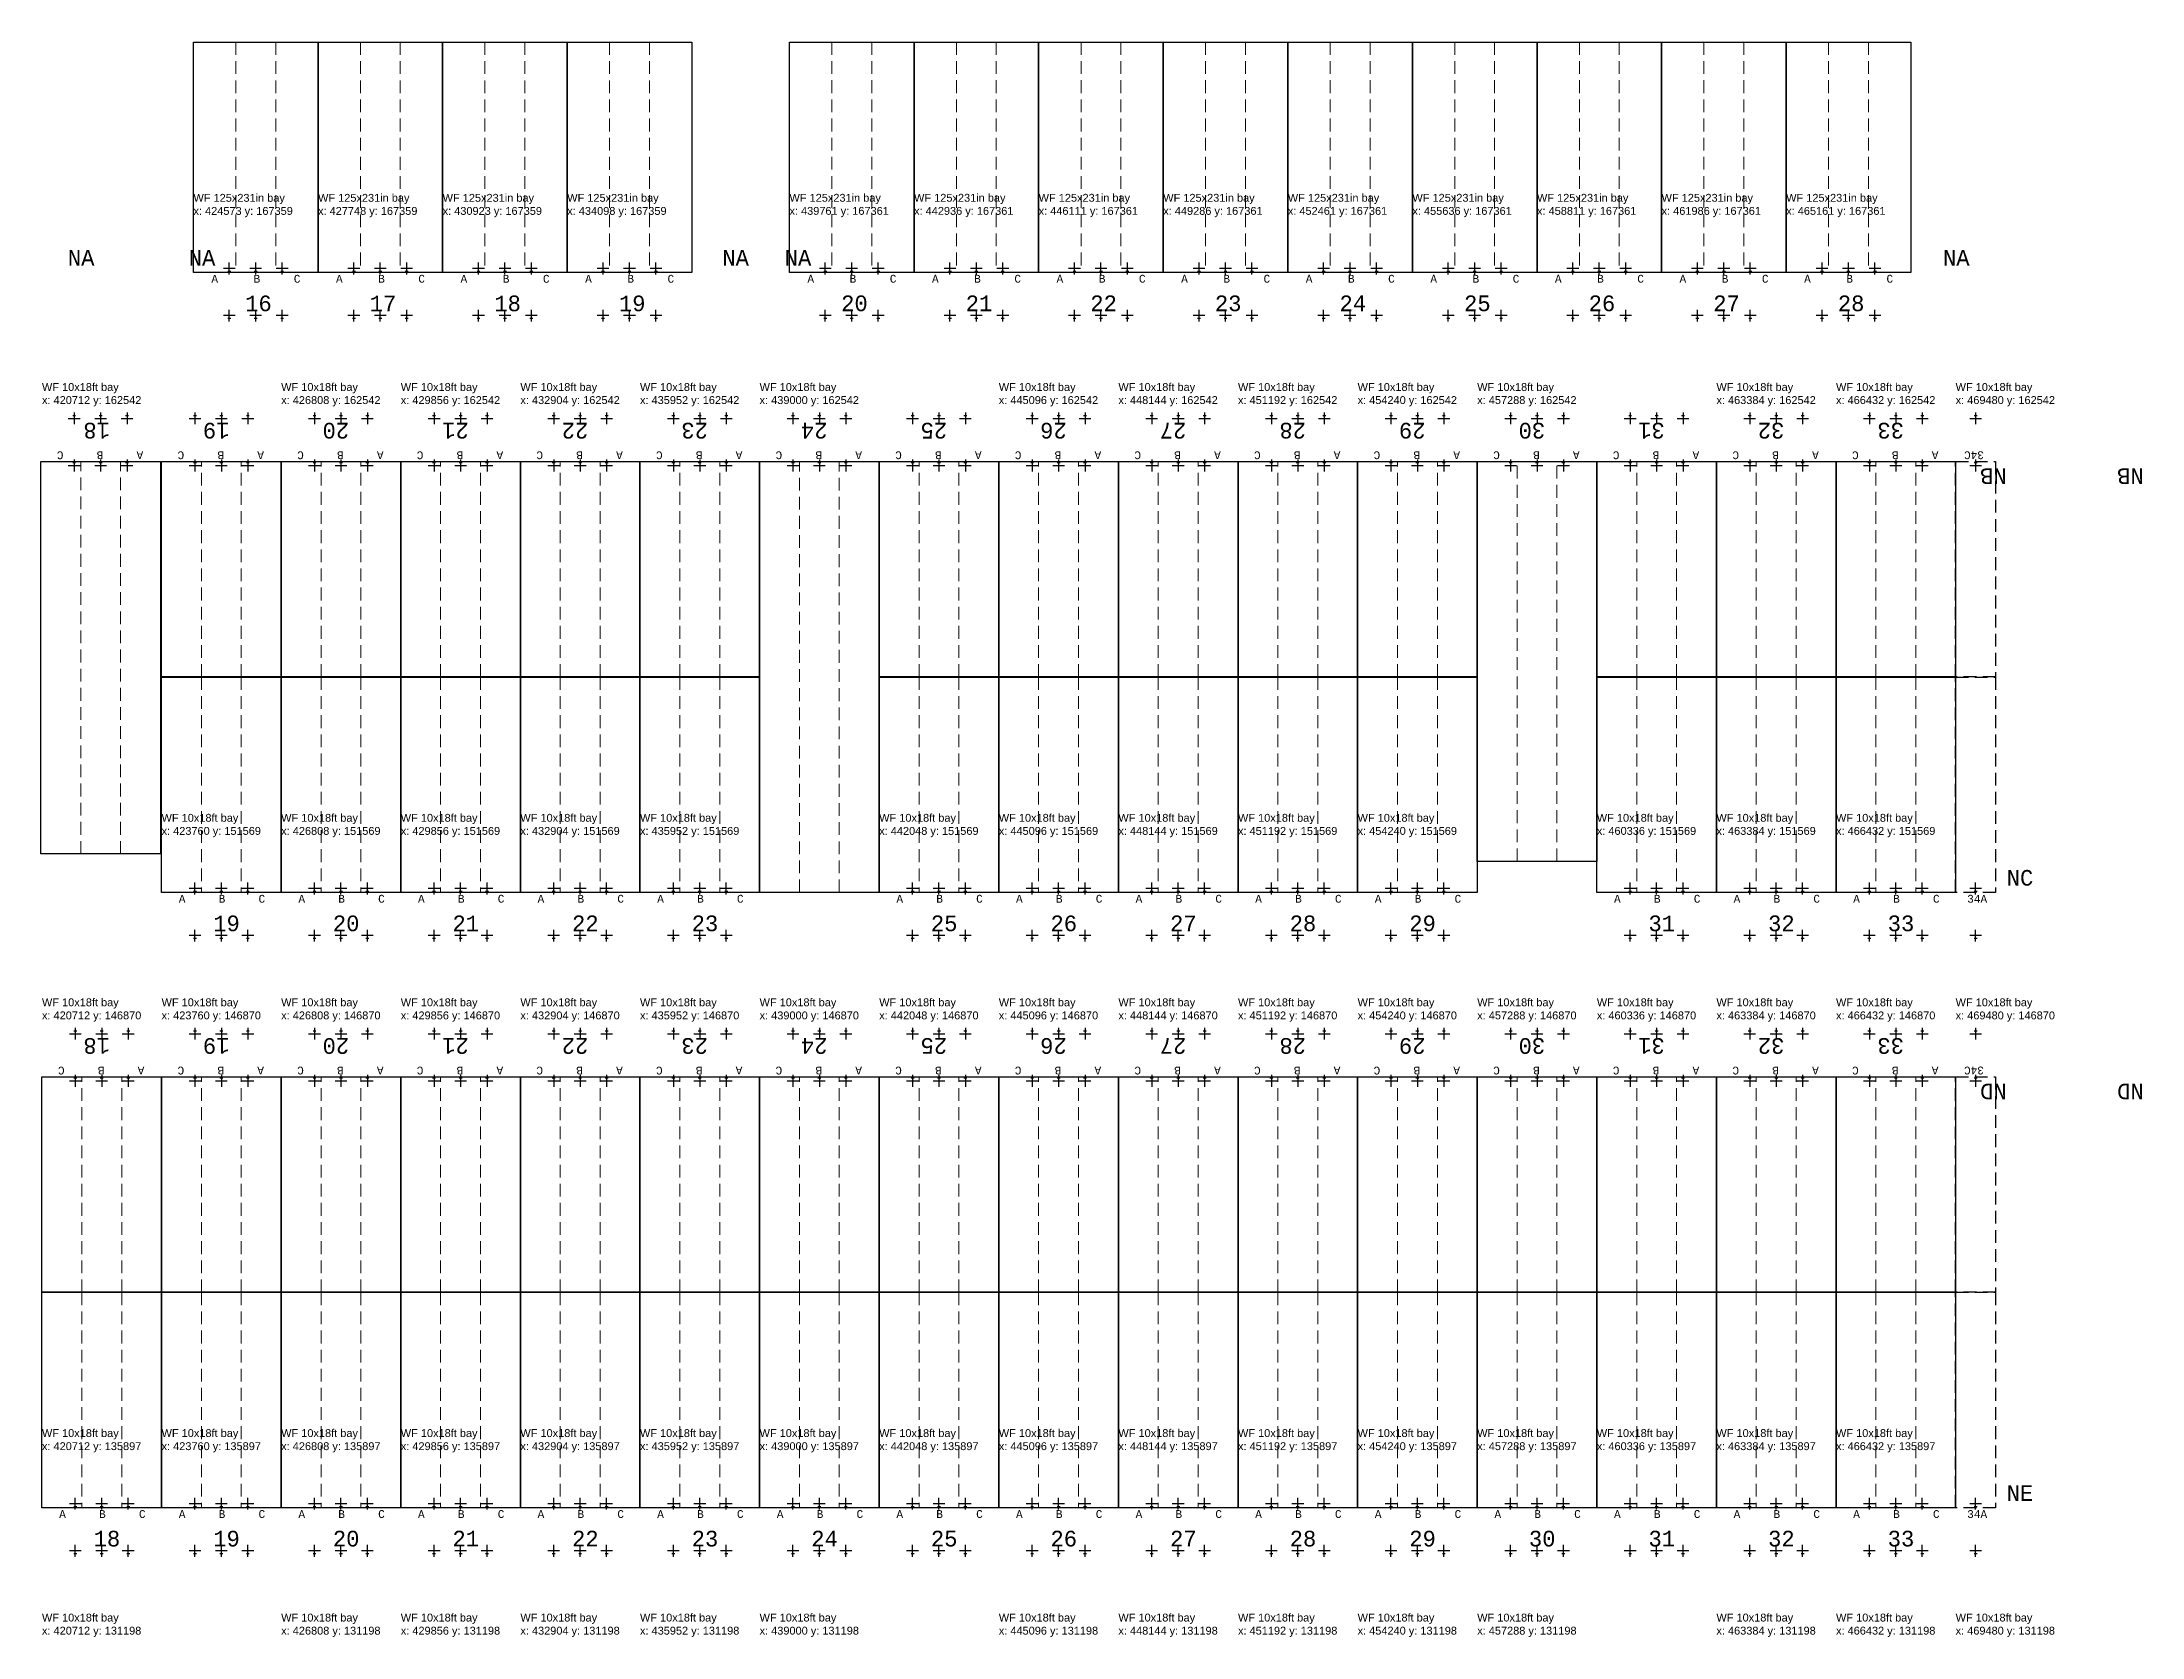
# Model space of a CAD drawing. Header units: millimetres. Extents: x 308165 to 657535, y 5096 to 173229.
# Drawn here: x 420713 to 474230, y 132605 to 173229 of the extents above; entities that cross this region are included whole.
import ezdxf

# ---------------------------------------------------------------- set-up
doc = ezdxf.new("R2010")
doc.units = ezdxf.units.MM
doc.linetypes.add('DASHED', pattern=[0.75, 0.5, -0.25])
for name, color, linetype in [('Bin location transponder', 250, 'Continuous'), ('WF exist equipment', 6, 'Continuous'), ('WF_numbers', 6, 'Continuous')]:
    doc.layers.add(name, color=color, linetype=linetype)
for name, color, linetype, lineweight in [('WF buffer', 1, 'DASHED', 30), ('WF transponder', 3, 'Continuous', 30), ('WF_bay', 5, 'Continuous', 30), ('WF_sketch_stock_areas', 30, 'Continuous', 30)]:
    doc.layers.add(name, color=color, linetype=linetype, lineweight=lineweight)
doc.styles.get("Standard").update_dxf_attribs({"font": 'arial.ttf'})
doc.styles.add('WF_txt', font='consola.ttf')

# ---------------------------------------------------------------- blocks, each defined once
blk = doc.blocks.new('Bin location transponder')
at = {"layer": 'Bin location transponder', "color": 3, "lineweight": 30}
for p, q in [((-600, 0), (600, 0)), ((-150, 300), (150, 300)), ((0, 600), (0, -600))]:
    blk.add_line(p, q, dxfattribs=at)
blk = doc.blocks.new('WF 10x18ft bay')
at = {"layer": 'WF_bay', "linetype": 'DASHED', "lineweight": 5, "ltscale": 650}
for p, q in [((1016, 5486), (1016, 0)), ((2032, 5486), (2032, 0))]:
    blk.add_line(p, q, dxfattribs=at)
at = {"layer": 'WF_bay'}
blk.add_lwpolyline([(0, 5486), (3048, 5486), (3048, 0), (0, 0)], close=True, dxfattribs=at)
at = {"layer": 'WF transponder', "xscale": 0.25, "yscale": 0.25, "zscale": 0.25, "rotation": 180.0000000062352}
for p in [(850, 100), (1524, 100), (2198, 100), (850, -1100), (1524, -1100), (2198, -1100)]:
    blk.add_blockref('Bin location transponder', p, dxfattribs=at)
at = {"layer": 'WF_numbers', "linetype": 'DASHED', "char_height": 200, "attachment_point": 1, "rotation": 0, "style": 'WF_txt'}
for s, insert in [('A', (439, -62, -723)), ('B', (1455, -62, -723)), ('C', (2471, -62, -723))]:
    blk.add_mtext_dynamic_manual_height_columns(s, width=423.53, gutter_width=2118, heights=[0], dxfattribs=dict(at, insert=insert))
blk = doc.blocks.new('WF 10x36ft bay')
at = {"layer": 'WF_bay', "linetype": 'DASHED', "lineweight": 5, "ltscale": 650}
for p, q in [((1016, 10973), (1016, 0)), ((2032, 10973), (2032, 0))]:
    blk.add_line(p, q, dxfattribs=at)
at = {"layer": 'WF_bay'}
blk.add_lwpolyline([(0, 10973), (3048, 10973), (3048, 0), (0, 0)], close=True, dxfattribs=at)
at = {"layer": 'WF transponder', "xscale": 0.25, "yscale": 0.25, "zscale": 0.25, "rotation": 180.0000000062352}
for p in [(850, 100), (1524, 100), (2198, 100), (850, -1100), (1524, -1100), (2198, -1100)]:
    blk.add_blockref('Bin location transponder', p, dxfattribs=at)
at = {"layer": 'WF_numbers', "linetype": 'DASHED', "char_height": 200, "attachment_point": 1, "rotation": 0, "style": 'WF_txt'}
for s, insert in [('A', (439, -62, -723)), ('B', (1455, -62, -723)), ('C', (2471, -62, -723))]:
    blk.add_mtext_dynamic_manual_height_columns(s, width=423.53, gutter_width=2118, heights=[0], dxfattribs=dict(at, insert=insert))
blk = doc.blocks.new('WF 40x216in buffer')
at = {"layer": 'WF buffer', "ltscale": 650}
blk.add_lwpolyline([(0, 5486), (1016, 5486), (1016, 0), (0, 0)], close=True, dxfattribs=at)
at = {"layer": 'WF transponder', "xscale": 0.25, "yscale": 0.25, "zscale": 0.25, "rotation": 180.0000000062352}
for p in [(508, 100), (508, -1100)]:
    blk.add_blockref('Bin location transponder', p, dxfattribs=at)
blk = doc.blocks.new('WF 125x231in bay')
at = {"layer": 'WF_bay', "linetype": 'DASHED', "lineweight": 5, "ltscale": 650}
for p, q in [((1079, 5867), (1079, 0)), ((2095, 5867), (2095, 0))]:
    blk.add_line(p, q, dxfattribs=at)
at = {"layer": 'WF_bay'}
blk.add_lwpolyline([(0, 5867), (3175, 5867), (3175, 0), (0, 0)], close=True, dxfattribs=at)
at = {"layer": 'WF transponder', "xscale": 0.25, "yscale": 0.25, "zscale": 0.25, "rotation": 180.0000000062352}
for p in [(913, 100), (1587, 100), (2261, 100), (913, -1100), (1587, -1100), (2261, -1100)]:
    blk.add_blockref('Bin location transponder', p, dxfattribs=at)
at = {"layer": 'WF_numbers', "linetype": 'DASHED', "char_height": 200, "attachment_point": 1, "rotation": 0, "style": 'WF_txt'}
for s, insert in [('A', (457, -62, -723)), ('B', (1532, -62, -723)), ('C', (2556, -62, -723))]:
    blk.add_mtext_dynamic_manual_height_columns(s, width=423.53, gutter_width=2118, heights=[0], dxfattribs=dict(at, insert=insert))
blk = doc.blocks.new('WF 10x34ft bay')
at = {"layer": 'WF_bay', "linetype": 'DASHED', "lineweight": 5, "ltscale": 650}
for p, q in [((1143863, 971520, -162219), (1143863, 981510, -162219)), ((1144879, 971520, -162219), (1144879, 981510, -162219))]:
    blk.add_line(p, q, dxfattribs=at)
at = {"layer": 'WF_bay', "elevation": -162219}
blk.add_lwpolyline([(1145895, 971520), (1142847, 971520), (1142847, 981510), (1145895, 981510)], close=True, dxfattribs=at)
at = {"layer": 'WF transponder', "xscale": 0.25, "yscale": 0.25, "zscale": 0.25}
for p in [(1143697, 982610, -162219), (1144371, 982610, -162219), (1145045, 982610, -162219), (1143697, 981410, -162219), (1144371, 981410, -162219), (1145045, 981410, -162219)]:
    blk.add_blockref('Bin location transponder', p, dxfattribs=at)
at = {"layer": 'WF_numbers', "linetype": 'DASHED', "char_height": 200, "attachment_point": 1, "rotation": 180, "style": 'WF_txt'}
for s, insert in [('C', (1143424, 981572, -162943)), ('B', (1144440, 981572, -162943)), ('A', (1145456, 981572, -162943))]:
    blk.add_mtext_dynamic_manual_height_columns(s, width=423.53, gutter_width=2118, heights=[0], dxfattribs=dict(at, insert=insert))
blk = doc.blocks.new('WF 10x33ft bay')
at = {"layer": 'WF_bay', "linetype": 'DASHED', "lineweight": 5, "ltscale": 650}
for p, q in [((1217015, 971328, -162219), (1217015, 981510, -162219)), ((1218031, 971328, -162219), (1218031, 981510, -162219))]:
    blk.add_line(p, q, dxfattribs=at)
at = {"layer": 'WF_bay', "elevation": -162219}
blk.add_lwpolyline([(1219047, 971328), (1215999, 971328), (1215999, 981510), (1219047, 981510)], close=True, dxfattribs=at)

msp = doc.modelspace()

# ---------------------------------------------------------------- block references
at = {"layer": 'WF exist equipment', "color": 7, "true_color": 0xffffff}
for name, p in [('WF 10x34ft bay', (-722164, -818968)), ('WF 10x33ft bay', (-758711, -818968))]:
    msp.add_blockref(name, p, dxfattribs=at)
at = {"layer": 'WF transponder', "xscale": 0.25, "yscale": 0.25, "zscale": 0.25}
for p in [(458138, 163642, -162219), (458812, 163642, -162219), (459486, 163642, -162219), (458138, 162442, -162219), (458812, 162442, -162219), (459486, 162442, -162219)]:
    msp.add_blockref('Bin location transponder', p, dxfattribs=at)
at = {"layer": 'WF_sketch_stock_areas'}
for name, p in [('WF 125x231in bay', (424573, 167360, -162219)), ('WF 125x231in bay', (427748, 167360, -162219)), ('WF 125x231in bay', (430923, 167360, -162219)), ('WF 125x231in bay', (434098, 167360, -162219)), ('WF 125x231in bay', (439762, 167361, -162219)), ('WF 125x231in bay', (442937, 167361, -162219)), ('WF 125x231in bay', (446112, 167361, -162219)), ('WF 125x231in bay', (449287, 167361, -162219)), ('WF 125x231in bay', (452462, 167361, -162219)), ('WF 125x231in bay', (455637, 167361, -162219)), ('WF 125x231in bay', (458812, 167361, -162219)), ('WF 125x231in bay', (461987, 167361, -162219)), ('WF 125x231in bay', (465162, 167361, -162219)), ('WF 10x18ft bay', (423760, 151569, -162219)), ('WF 10x18ft bay', (426808, 151569, -162219)), ('WF 10x18ft bay', (429856, 151569, -162219)), ('WF 10x18ft bay', (432904, 151569, -162219)), ('WF 10x18ft bay', (435952, 151569, -162219)), ('WF 10x18ft bay', (442048, 151569, -162219)), ('WF 10x18ft bay', (445096, 151569, -162219)), ('WF 10x18ft bay', (448144, 151569, -162219)), ('WF 10x18ft bay', (451192, 151569, -162219)), ('WF 10x18ft bay', (454240, 151569, -162219)), ('WF 10x18ft bay', (460336, 151569, -162219)), ('WF 10x18ft bay', (463384, 151569, -162219)), ('WF 10x18ft bay', (466432, 151569, -162219)), ('WF 40x216in buffer', (469480, 151569, -162219)), ('WF 10x18ft bay', (420712, 135898, -162219)), ('WF 10x18ft bay', (423760, 135898, -162219)), ('WF 10x18ft bay', (426808, 135898, -162219)), ('WF 10x18ft bay', (429856, 135898, -162219)), ('WF 10x18ft bay', (432904, 135898, -162219)), ('WF 10x18ft bay', (435952, 135898, -162219)), ('WF 10x18ft bay', (439000, 135898, -162219)), ('WF 10x18ft bay', (442048, 135898, -162219)), ('WF 10x18ft bay', (445096, 135898, -162219)), ('WF 10x18ft bay', (448144, 135898, -162219)), ('WF 10x18ft bay', (451192, 135898, -162219)), ('WF 10x18ft bay', (454240, 135898, -162219)), ('WF 10x18ft bay', (457288, 135898, -162219)), ('WF 10x18ft bay', (460336, 135898, -162219)), ('WF 10x18ft bay', (463384, 135898, -162219)), ('WF 10x18ft bay', (466432, 135898, -162219)), ('WF 40x216in buffer', (469480, 135898, -162219))]:
    msp.add_blockref(name, p, dxfattribs=at)
for name, p, rotation in [('WF 10x18ft bay', (426808, 162542, -162219), 179.9999999999069), ('WF 10x18ft bay', (429856, 162542, -162219), 179.9999999999069), ('WF 10x18ft bay', (432904, 162542, -162219), 179.9999999999069), ('WF 10x18ft bay', (435952, 162542, -162219), 179.9999999999069), ('WF 10x18ft bay', (439000, 162542, -162219), 179.9999999999069), ('WF 10x36ft bay', (442048, 162542, -162219), 180.0000000000523), ('WF 10x18ft bay', (445096, 162542, -162219), 179.9999999999069), ('WF 10x18ft bay', (448144, 162542, -162219), 179.9999999999069), ('WF 10x18ft bay', (451192, 162542, -162219), 179.9999999999069), ('WF 10x18ft bay', (454240, 162542, -162219), 179.9999999999069), ('WF 10x18ft bay', (457288, 162542, -162219), 179.9999999999069), ('WF 10x18ft bay', (463384, 162542, -162219), 179.9999999999069), ('WF 10x18ft bay', (466432, 162542, -162219), 179.9999999999069), ('WF 10x18ft bay', (469480, 162542, -162219), 179.9999999999069), ('WF 40x216in buffer', (470496, 162542, -162219), 180.0000000000938), ('WF 10x18ft bay', (423760, 146870, -162219), 179.9999999999069), ('WF 10x18ft bay', (426808, 146870, -162219), 179.9999999999069), ('WF 10x18ft bay', (429856, 146870, -162219), 179.9999999999069), ('WF 10x18ft bay', (432904, 146870, -162219), 179.9999999999069), ('WF 10x18ft bay', (435952, 146870, -162219), 179.9999999999069), ('WF 10x18ft bay', (439000, 146870, -162219), 179.9999999999069), ('WF 10x18ft bay', (442048, 146870, -162219), 179.9999999999069), ('WF 10x18ft bay', (445096, 146870, -162219), 179.9999999999069), ('WF 10x18ft bay', (448144, 146870, -162219), 179.9999999999069), ('WF 10x18ft bay', (451192, 146870, -162219), 179.9999999999069), ('WF 10x18ft bay', (454240, 146870, -162219), 179.9999999999069), ('WF 10x18ft bay', (457288, 146870, -162219), 179.9999999999069), ('WF 10x18ft bay', (460336, 146870, -162219), 179.9999999999069), ('WF 10x18ft bay', (463384, 146870, -162219), 179.9999999999069), ('WF 10x18ft bay', (466432, 146870, -162219), 179.9999999999069), ('WF 10x18ft bay', (469480, 146870, -162219), 179.9999999999069), ('WF 40x216in buffer', (470496, 146870, -162219), 180.0000000000252)]:
    msp.add_blockref(name, p, dxfattribs=dict(at, rotation=rotation))

# ---------------------------------------------------------------- texts
at = {"char_height": 200, "attachment_point": 1}
for s, insert in [('WF 125x231in bay\\Px: 424573 y: 167359', (424573, 169360)), ('WF 125x231in bay\\Px: 427748 y: 167359', (427748, 169360)), ('WF 125x231in bay\\Px: 430923 y: 167359', (430923, 169360)), ('WF 125x231in bay\\Px: 434098 y: 167359', (434098, 169360)), ('WF 125x231in bay\\Px: 439761 y: 167361', (439762, 169361)), ('WF 125x231in bay\\Px: 442936 y: 167361', (442937, 169361)), ('WF 125x231in bay\\Px: 446111 y: 167361', (446112, 169361)), ('WF 125x231in bay\\Px: 449286 y: 167361', (449287, 169361)), ('WF 125x231in bay\\Px: 452461 y: 167361', (452462, 169361)), ('WF 125x231in bay\\Px: 455636 y: 167361', (455637, 169361)), ('WF 125x231in bay\\Px: 458811 y: 167361', (458812, 169361)), ('WF 125x231in bay\\Px: 461986 y: 167361', (461987, 169361)), ('WF 125x231in bay\\Px: 465161 y: 167361', (465162, 169361)), ('WF 10x18ft bay\\Px: 420712 y: 162542', (420712, 164542)), ('WF 10x18ft bay\\Px: 426808 y: 162542', (426808, 164542)), ('WF 10x18ft bay\\Px: 429856 y: 162542', (429856, 164542)), ('WF 10x18ft bay\\Px: 432904 y: 162542', (432904, 164542)), ('WF 10x18ft bay\\Px: 435952 y: 162542', (435952, 164542)), ('WF 10x18ft bay\\Px: 439000 y: 162542', (439000, 164542)), ('WF 10x18ft bay\\Px: 445096 y: 162542', (445096, 164542)), ('WF 10x18ft bay\\Px: 448144 y: 162542', (448144, 164542)), ('WF 10x18ft bay\\Px: 451192 y: 162542', (451192, 164542)), ('WF 10x18ft bay\\Px: 454240 y: 162542', (454240, 164542)), ('WF 10x18ft bay\\Px: 457288 y: 162542', (457288, 164542)), ('WF 10x18ft bay\\Px: 463384 y: 162542', (463384, 164542)), ('WF 10x18ft bay\\Px: 466432 y: 162542', (466432, 164542)), ('WF 10x18ft bay\\Px: 469480 y: 162542', (469480, 164542)), ('WF 10x18ft bay\\Px: 423760 y: 151569', (423760, 153569)), ('WF 10x18ft bay\\Px: 426808 y: 151569', (426808, 153569)), ('WF 10x18ft bay\\Px: 429856 y: 151569', (429856, 153569)), ('WF 10x18ft bay\\Px: 432904 y: 151569', (432904, 153569)), ('WF 10x18ft bay\\Px: 435952 y: 151569', (435952, 153569)), ('WF 10x18ft bay\\Px: 442048 y: 151569', (442048, 153569)), ('WF 10x18ft bay\\Px: 445096 y: 151569', (445096, 153569)), ('WF 10x18ft bay\\Px: 448144 y: 151569', (448144, 153569)), ('WF 10x18ft bay\\Px: 451192 y: 151569', (451192, 153569)), ('WF 10x18ft bay\\Px: 454240 y: 151569', (454240, 153569)), ('WF 10x18ft bay\\Px: 460336 y: 151569', (460336, 153569)), ('WF 10x18ft bay\\Px: 463384 y: 151569', (463384, 153569)), ('WF 10x18ft bay\\Px: 466432 y: 151569', (466432, 153569)), ('WF 10x18ft bay\\Px: 420712 y: 146870', (420712, 148870)), ('WF 10x18ft bay\\Px: 423760 y: 146870', (423760, 148870)), ('WF 10x18ft bay\\Px: 426808 y: 146870', (426808, 148870)), ('WF 10x18ft bay\\Px: 429856 y: 146870', (429856, 148870)), ('WF 10x18ft bay\\Px: 432904 y: 146870', (432904, 148870)), ('WF 10x18ft bay\\Px: 435952 y: 146870', (435952, 148870)), ('WF 10x18ft bay\\Px: 439000 y: 146870', (439000, 148870)), ('WF 10x18ft bay\\Px: 442048 y: 146870', (442048, 148870)), ('WF 10x18ft bay\\Px: 445096 y: 146870', (445096, 148870)), ('WF 10x18ft bay\\Px: 448144 y: 146870', (448144, 148870)), ('WF 10x18ft bay\\Px: 451192 y: 146870', (451192, 148870)), ('WF 10x18ft bay\\Px: 454240 y: 146870', (454240, 148870)), ('WF 10x18ft bay\\Px: 457288 y: 146870', (457288, 148870)), ('WF 10x18ft bay\\Px: 460336 y: 146870', (460336, 148870)), ('WF 10x18ft bay\\Px: 463384 y: 146870', (463384, 148870)), ('WF 10x18ft bay\\Px: 466432 y: 146870', (466432, 148870)), ('WF 10x18ft bay\\Px: 469480 y: 146870', (469480, 148870)), ('WF 10x18ft bay\\Px: 420712 y: 135897', (420712, 137898)), ('WF 10x18ft bay\\Px: 423760 y: 135897', (423760, 137898)), ('WF 10x18ft bay\\Px: 426808 y: 135897', (426808, 137898)), ('WF 10x18ft bay\\Px: 429856 y: 135897', (429856, 137898)), ('WF 10x18ft bay\\Px: 432904 y: 135897', (432904, 137898)), ('WF 10x18ft bay\\Px: 435952 y: 135897', (435952, 137898)), ('WF 10x18ft bay\\Px: 439000 y: 135897', (439000, 137898)), ('WF 10x18ft bay\\Px: 442048 y: 135897', (442048, 137898)), ('WF 10x18ft bay\\Px: 445096 y: 135897', (445096, 137898)), ('WF 10x18ft bay\\Px: 448144 y: 135897', (448144, 137898)), ('WF 10x18ft bay\\Px: 451192 y: 135897', (451192, 137898)), ('WF 10x18ft bay\\Px: 454240 y: 135897', (454240, 137898)), ('WF 10x18ft bay\\Px: 457288 y: 135897', (457288, 137898)), ('WF 10x18ft bay\\Px: 460336 y: 135897', (460336, 137898)), ('WF 10x18ft bay\\Px: 463384 y: 135897', (463384, 137898)), ('WF 10x18ft bay\\Px: 466432 y: 135897', (466432, 137898)), ('WF 10x18ft bay\\Px: 420712 y: 131198', (420712, 133199)), ('WF 10x18ft bay\\Px: 426808 y: 131198', (426808, 133199)), ('WF 10x18ft bay\\Px: 429856 y: 131198', (429856, 133199)), ('WF 10x18ft bay\\Px: 432904 y: 131198', (432904, 133199)), ('WF 10x18ft bay\\Px: 435952 y: 131198', (435952, 133199)), ('WF 10x18ft bay\\Px: 439000 y: 131198', (439000, 133199)), ('WF 10x18ft bay\\Px: 445096 y: 131198', (445096, 133199)), ('WF 10x18ft bay\\Px: 448144 y: 131198', (448144, 133199)), ('WF 10x18ft bay\\Px: 451192 y: 131198', (451192, 133199)), ('WF 10x18ft bay\\Px: 454240 y: 131198', (454240, 133199)), ('WF 10x18ft bay\\Px: 457288 y: 131198', (457288, 133199)), ('WF 10x18ft bay\\Px: 463384 y: 131198', (463384, 133199)), ('WF 10x18ft bay\\Px: 466432 y: 131198', (466432, 133199)), ('WF 10x18ft bay\\Px: 469480 y: 131198', (469480, 133199))]:
    msp.add_mtext(s, dxfattribs=dict(at, insert=insert))
at = {"layer": 'WF_numbers', "linetype": 'DASHED', "char_height": 400, "attachment_point": 1, "style": 'WF_txt'}
for s, insert in [('NA', (421372, 167932, -324439)), ('NA', (424453, 167932, -324439)), ('NA', (438050, 167932, -324439)), ('NA', (439640, 167932, -324439)), ('NA', (469158, 167932, -324439)), ('16', (425890, 166772, -162219)), ('17', (429065, 166772, -162219)), ('18', (432240, 166772, -162219)), ('19', (435415, 166772, -162219)), ('20', (441078, 166773, -162219)), ('21', (444253, 166773, -162219)), ('22', (447428, 166773, -162219)), ('23', (450603, 166773, -162219)), ('24', (453778, 166773, -162219)), ('25', (456953, 166773, -162219)), ('26', (460128, 166773, -162219)), ('27', (463303, 166773, -162219)), ('28', (466478, 166773, -162219)), ('NC', (470782, 152142, -486658)), ('19', (425077, 150981, -162219)), ('20', (428125, 150981, -162219)), ('21', (431173, 150981, -162219)), ('22', (434221, 150981, -162219)), ('23', (437269, 150981, -162219)), ('25', (443365, 150981, -162219)), ('26', (446413, 150981, -162219)), ('27', (449461, 150981, -162219)), ('28', (452509, 150981, -162219)), ('29', (455557, 150981, -162219)), ('31', (461653, 150981, -162219)), ('32', (464701, 150981, -162219)), ('33', (467749, 150981, -162219)), ('NE', (470782, 136470, -486658)), ('18', (422029, 135310, -162219)), ('19', (425077, 135310, -162219)), ('20', (428125, 135310, -162219)), ('21', (431173, 135310, -162219)), ('22', (434221, 135310, -162219)), ('23', (437269, 135310, -162219)), ('24', (440317, 135310, -162219)), ('25', (443365, 135310, -162219)), ('26', (446413, 135310, -162219)), ('27', (449461, 135310, -162219)), ('28', (452509, 135310, -162219)), ('29', (455557, 135310, -162219)), ('30', (458605, 135310, -162219)), ('31', (461653, 135310, -162219)), ('32', (464701, 135310, -162219)), ('33', (467749, 135310, -162219))]:
    msp.add_mtext_dynamic_manual_height_columns(s, width=423.53, gutter_width=2118, heights=[0], dxfattribs=dict(at, insert=insert))
at = {"layer": 'WF_numbers', "linetype": 'DASHED', "attachment_point": 1, "style": 'WF_txt'}
for s, insert, char_height, rotation in [('18', (422444, 163130, -162219), 400, 180), ('19', (425492, 163130, -162219), 400, 180), ('20', (428540, 163130, -162219), 400, 180), ('21', (431588, 163130, -162219), 400, 180), ('22', (434636, 163130, -162219), 400, 180), ('23', (437684, 163130, -162219), 400, 180), ('24', (440732, 163130, -162219), 400, 180), ('25', (443780, 163130, -162219), 400, 180), ('26', (446828, 163130, -162219), 400, 180), ('27', (449876, 163130, -162219), 400, 180), ('28', (452924, 163130, -162219), 400, 180), ('29', (455972, 163130, -162219), 400, 180), ('30', (459020, 163130, -162219), 400, 180), ('31', (462068, 163130, -162219), 400, 180), ('32', (465116, 163130, -162219), 400, 180), ('33', (468164, 163130, -162219), 400, 180), ('C', (457865, 162605, -162943), 200, 180), ('B', (458881, 162605, -162943), 200, 180), ('A', (459897, 162605, -162943), 200, 180), ('34C', (470202, 162605, -162943), 200, 180), ('NB', (470782, 161970, -486658), 400, 180), ('NB', (474274, 161970, -324439), 400, 180), ('34A', (469775, 151507, -162943), 200, 0), ('18', (422444, 147458, -162219), 400, 180), ('19', (425492, 147458, -162219), 400, 180), ('20', (428540, 147458, -162219), 400, 180), ('21', (431588, 147458, -162219), 400, 180), ('22', (434636, 147458, -162219), 400, 180), ('23', (437684, 147458, -162219), 400, 180), ('24', (440732, 147458, -162219), 400, 180), ('25', (443780, 147458, -162219), 400, 180), ('26', (446828, 147458, -162219), 400, 180), ('27', (449876, 147458, -162219), 400, 180), ('28', (452924, 147458, -162219), 400, 180), ('29', (455972, 147458, -162219), 400, 180), ('30', (459020, 147458, -162219), 400, 180), ('31', (462068, 147458, -162219), 400, 180), ('32', (465116, 147458, -162219), 400, 180), ('33', (468164, 147458, -162219), 400, 180), ('34C', (470202, 146933, -162943), 200, 180), ('ND', (470782, 146298, -486658), 400, 180), ('ND', (474274, 146298, -324439), 400, 180), ('34A', (469775, 135835, -162943), 200, 0)]:
    msp.add_mtext_dynamic_manual_height_columns(s, width=423.53, gutter_width=2118, heights=[0], dxfattribs=dict(at, insert=insert, char_height=char_height, rotation=rotation))

doc.saveas('drawing.dxf')
